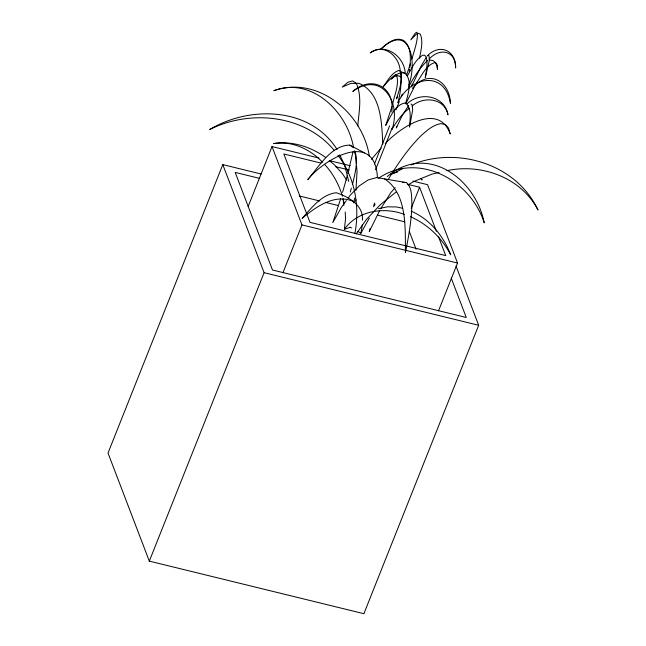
<?xml version="1.0" encoding="UTF-8"?>
<svg xmlns="http://www.w3.org/2000/svg" width="646" height="646" viewBox="0 0 646 646"><rect width="100%" height="100%" fill="white"/><g stroke="black" fill="none" stroke-linecap="round" stroke-linejoin="round"><path stroke-width="0.97" d="M362.414 220.197C363.682 205.081 348.485 196.86 336.251 192.718C321.377 194.527 311.461 207.988 302.15 218.421C315.757 206.777 335.468 192.944 353.855 201.738M391.783 111.984C395.029 86.839 371.741 74.799 352.781 91.417C381.495 70.495 401.594 102.512 392.009 129.353C396.547 121.408 402.078 113.817 409.386 108.205M409.871 67.45C410.598 58.358 411.583 46.746 403.58 40.423C394.859 36.346 386.308 43.888 380.405 49.572C410.202 20.89 417.574 63.058 408.643 85.24M357.771 126.018C358.901 111.96 362.349 96.658 356.261 83.286L352.659 80.92L347.936 82.203L342.243 87.089L350.883 83.399L358.926 83.318C381.503 92.814 381.657 123.249 382.803 144.082M350.205 227.352L344.375 229.217L345.545 218.889L345.214 212.017M354.912 233.376C360 206.591 355.017 177.061 337.947 155.355M354.606 198.015L353.766 202.868L356.091 199.8M355.954 190.255L357.052 171.456L356.479 165.554M409.217 71.173L409.54 69.308M357.747 231.3L360.88 233.263L362.39 224.921M419.553 58.213C420.821 50.477 423.405 42.014 420.425 34.416L418.794 33.374L416.589 33.955L410.767 39.842L415.233 33.212L416.638 32.3L417.429 33.043C417.728 41.958 414.134 50.509 411.938 59.02M353.015 151.802L347.814 173.613M373.59 206.728L374.478 202.965M347.322 175.518L342.574 192.346M370.069 228.66L369.278 231.551L379.686 210.572M350.269 192.032L351.359 188.18M352.458 184.328C355.09 173.629 358.296 161.896 354.945 151.067M405.631 103.635C407.925 94.276 412.431 82.357 405.85 73.838L398.582 70.495C391.274 73.143 387.535 80.96 383.135 86.839C388.512 80.871 394.456 72.917 403.241 72.707L405.85 73.838M391.928 106.582L385.702 125.397C390.426 117.281 394.407 105.564 404.485 103.053L406.673 103.925C411.817 110.353 409.96 119.47 409.548 127.06L412.681 110.07L412.091 104.636L410.993 104.014M392.485 104.676C394.399 95.091 399.543 84.545 396.531 74.863L395.215 74.863M340.652 198.823L332.795 222.612L341.306 207.56L346.321 200.607M396.822 126.204L396.281 127.989L402.248 115.392L408.724 105.564M410.42 63.728L406.407 75.598M411.672 85.942L412.293 84.101M261 173.976L222.789 164.617L108.011 453.048L149.315 561.124L363.892 613.7L478.67 325.269L456.036 266.063M248.129 206.575L272.014 146.561L318.979 158.068M149.315 561.124L264.101 272.693L222.789 164.617M282.932 272.741L301.965 224.913L272.014 146.561M374.43 164.036L389.651 125.784M395.966 109.925L399.301 101.535M401.158 96.868L402.272 94.066M375.536 169.777L392.243 127.795M411.195 208.311L419.577 187.243L407.86 184.368M438.497 310.863L457.53 263.035L427.579 184.683L412.899 181.082M411.454 86.863L421.135 65.965L426.142 57.623M405.777 103.691L415.136 85.337M374.26 205.88L375.148 204.096M397.734 96.424L396.458 98.935C398.97 90.545 402.434 81.832 401.255 72.925M360.88 233.263L369.326 218.057M407.4 75.937C411.599 68.573 415.2 59.892 422.654 55.233L424.656 55.233L426.069 56.848C428.088 63.679 426.279 70.882 425.254 77.73L429.396 60.11L429.025 55.58L427.878 55.782M408.587 87.178C413.585 77.375 419.771 68.096 427.636 60.353M380.655 208.82L390.887 192.508L395.199 187.703M388.278 179.41C397.774 163.713 408.232 148.427 421.297 135.45C427.054 130.387 433.119 124.831 440.992 123.612L445.425 124.613L448.542 128.094L450.246 133.956C438.4 101.511 399.769 127.771 385.274 143.565M416.581 82.777C421.854 75.671 425.948 64.98 435.162 62.468L436.591 63.494L437.374 65.844L437.487 69.429L436.704 65.206L435.129 62.186L432.82 60.474L429.848 60.118M356.237 233.876L366.363 219.543L380.502 204.532L396.531 191.692M347.992 198.29L350.221 195.197L359.257 185.903L368.139 179.959L376.594 177.561L406.592 182.616C412.447 188.301 411.429 197.224 411.954 204.669C411.413 220.779 408.668 236.686 405.446 252.441C405.099 228.418 407.578 193.598 384.354 178.772M371.482 159.304L381.156 147.966M344.375 229.217C357.69 210.685 383.902 206.575 404.331 214.399M412.366 88.437C428.169 68.839 449.584 80.322 450.448 103.336C444.577 69.187 409.612 76.963 397.896 102.706C400.577 92.822 401.836 82.43 400.326 72.247M429.138 59.117C439.756 47.287 455.906 50.59 455.616 68C456.068 50.186 439.676 43.12 427.216 55.944M394.617 75.34L391.218 79.111L394.262 76.688L396.991 75.647L399.341 76.018L400.601 77.197M406.956 103.925C419.852 91.231 444.666 95.43 447.985 114.746C444.666 98.039 423.558 95.923 412.221 105.944M387.277 176.536C427.087 142.677 475.755 178.91 484.209 222.822C471.047 180.436 418.317 151.116 378.613 178.207M408.151 184.845L413.957 181.421L432.239 174.049L439.086 172.474M391.064 174.485L402.24 168.864M391.048 173.952L397.637 172.038M411.114 164.948C456.916 145.891 516.38 163.713 537.989 209.99C521.249 177.61 481.512 163.147 446.911 170.681M378.508 208.65L387.317 206.825L396.62 206.962L402.313 208.214M364.401 152.844L349.857 145.116C331.067 145.172 318.704 167.015 307.787 179.588C324.68 158.359 375.213 129.967 377.434 177.715M402.337 182.309L406.592 182.616M329.743 160.709L350.285 165.739M320.941 163.075L283.828 153.982L309.967 222.353L445.716 255.614L438.553 236.888M335.589 166.66L349.26 170.011M259.652 178.393L235.184 172.401L272.491 270.004L466.275 317.485L451.207 278.071M299.276 195.972L319.786 200.995M325.641 202.432L338.342 205.541M377.401 215.11L404.751 221.812M301.965 224.913L457.53 263.035M264.101 272.693L478.67 325.269M411.219 211.218C429.929 219.107 443.519 236.194 450.714 254.823C442.001 238.132 427.789 224.299 410.501 216.709M325.519 157.341C310.605 146.715 291.895 140.61 273.549 143.59C291.766 140.537 310.225 149.121 322.548 162.275M349.857 145.116L353.467 147.716M329.282 160.507L334.555 164.932L342.437 173.701L346.765 180.145M324.478 164.294C332.989 173.257 338.859 184.498 342.493 196.255M420.893 178.498L422.113 179.992L421.063 178.377M337.131 149.565C310.346 106.832 249.59 105.419 209.7 129.547C250.075 109.15 304.799 114.649 334.523 150.712M339.723 154.879L344.48 164.617L348.735 181.373M419.577 187.243L436.405 231.268M409.306 231.421L416.105 249.219M343.066 198.984L343.89 205.323M400.229 71.326C399.785 56.646 383.789 42.41 370.166 52.932C385.63 42.103 404.638 56.719 405.276 73.684M353.499 147.231C347.282 111.855 311.525 76.333 273.823 90.723C317.872 75.13 363.068 113.365 369.375 156.477M354.396 151.002L355.526 155.718L356.285 163.583M343.179 198.968L343.914 202.618M351.682 227.885A1.583 0.614 21.7 0 1 349.914 227.142"/></g></svg>
